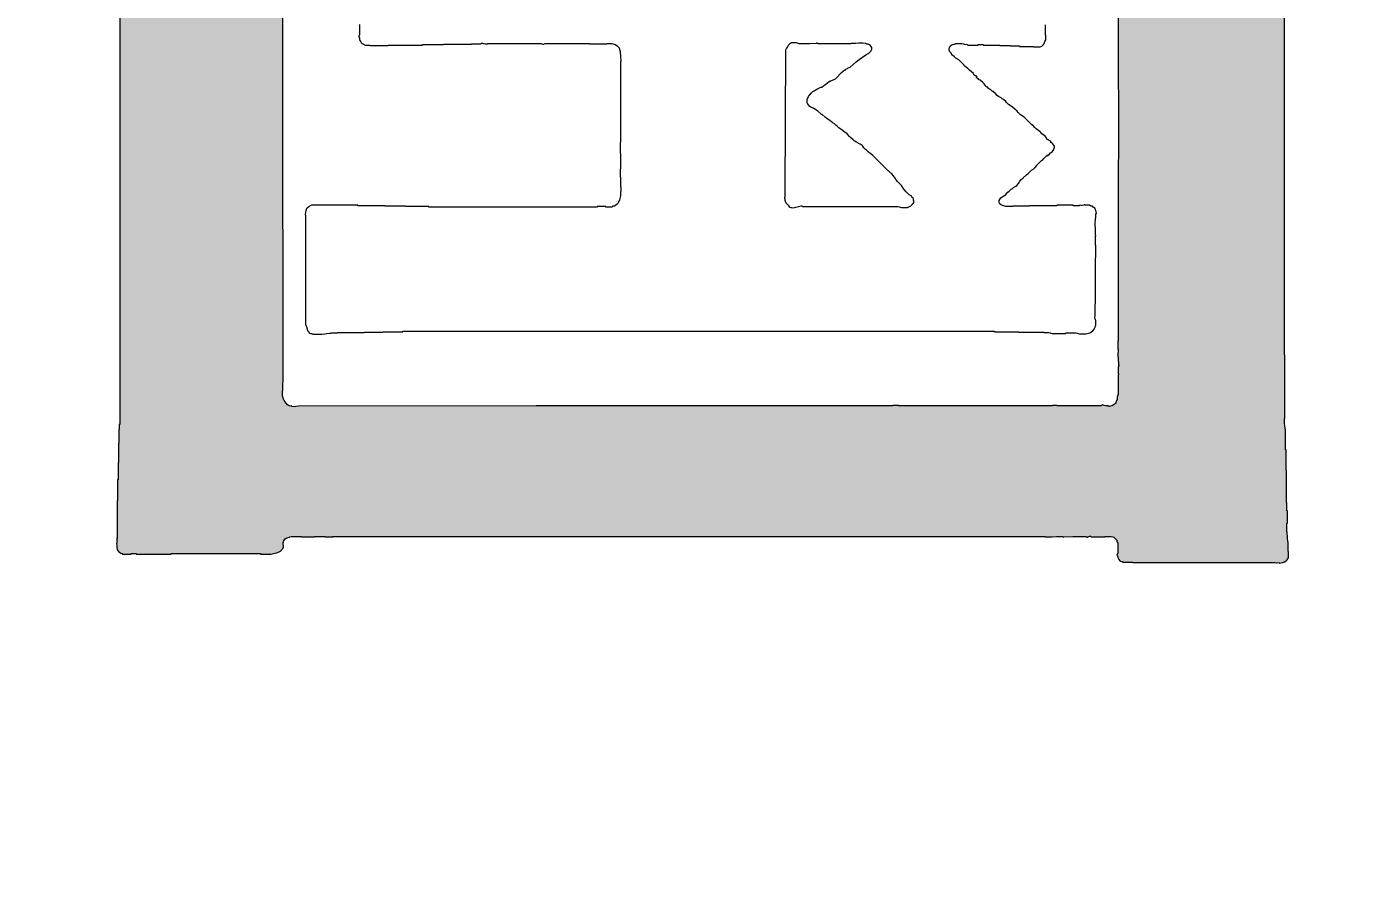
# Model space of a CAD drawing. Extents: x 0 to 128588, y -100 to 76445.
# Drawn here: x 114605.2 to 115011.2, y 3460.2 to 3720.3 of the extents above; entities that cross this region are included whole.
import ezdxf
from ezdxf.enums import TextEntityAlignment as Align

# ---------------------------------------------------------------- set-up
doc = ezdxf.new("R2010")
doc.units = 0
doc.header["$LTSCALE"] = 1000
doc.layers.get('0').update_dxf_attribs({"linetype": 'CONTINUOUS'})
doc.layers.get('Defpoints').update_dxf_attribs({"linetype": 'CONTINUOUS'})
doc.layers.add('DIM', color=3, linetype='CONTINUOUS', lineweight=0)
doc.layers.add('HFZT', color=5, linetype='CONTINUOUS', lineweight=15)
doc.styles.add('TSSD_Dimension', font='tssdeng.shx', dxfattribs={"width": 0.7, "bigfont": 'hztxt.shx'})
doc.styles.add('TSSD_NORM', font='tssdeng.shx', dxfattribs={"width": 0.7, "bigfont": 'hztxt.shx'})
doc.dimstyles.new('TSSD_100_100', dxfattribs={"dimtxt": 300, "dimasz": 100, "dimexe": 100, "dimexo": 250, "dimgap": 100, "dimtad": 1, "dimdec": 0, "dimzin": 0, "dimdsep": 46, "dimtxsty": 'TSSD_Dimension', "dimblk": 'ARCHTICK', "dimblk1": 'ARCHTICK', "dimblk2": 'ARCHTICK', "dimcen": 0, "dimdle": 100, "dimclrt": 7, "dimadec": 0, "dimazin": 0, "dimtfac": 1, "dimtdec": 0, "dimtix": 1, "dimtmove": 2, "dimatfit": 3, "dimfxl": 1, "dimtolj": 1, "dimtzin": 0, "dimarcsym": 0})

# ---------------------------------------------------------------- blocks, each defined once
blk = doc.blocks.new('z')
h = blk.add_hatch(color=256)
edge = h.paths.add_edge_path(flags=16)
edge.add_line((297796.8, 24001.48), (297796.8, 24014.74))
edge.add_line((297796.8, 24014.74), (297796.8, 24041.24))
edge.add_line((297796.8, 24041.24), (297797.12, 24105.89))
edge.add_line((297797.12, 24105.89), (297797.12, 24205.28))
edge.add_arc((297809.12, 24205.28), 12, 90, 180, ccw=False)
edge.add_line((297809.12, 24217.28), (298042.62, 24217.28))
edge.add_line((298042.62, 24217.28), (298153.36, 24217.28))
edge.add_line((298153.36, 24217.28), (298409.26, 24217.28))
edge.add_arc((298409.26, 24205.28), 12, 0, 90, ccw=False)
edge.add_line((298421.26, 24205.28), (298421.26, 23920.57))
edge.add_line((298421.26, 23920.57), (298421.26, 23885.23))
edge.add_line((298421.26, 23885.23), (298421.29, 23867.57))
edge.add_line((298421.29, 23867.57), (298421.42, 23832.23))
edge.add_line((298421.42, 23832.23), (298421.26, 23763.61))
edge.add_line((298421.26, 23763.61), (298421.26, 23729.94))
edge.add_line((298421.26, 23729.94), (298421.26, 23662.59))
edge.add_line((298421.26, 23662.59), (298421.13, 23662.59))
edge.add_line((298421.13, 23662.59), (298421.07, 23662.59))
edge.add_line((298421.07, 23662.59), (298420.94, 23662.59))
edge.add_line((298420.94, 23662.59), (298420.94, 23660.03))
edge.add_line((298420.94, 23660.03), (298420.94, 23658.75))
edge.add_line((298420.94, 23658.75), (298420.94, 23656.19))
edge.add_line((298420.94, 23656.19), (298421.07, 23656.19))
edge.add_line((298421.07, 23656.19), (298421.13, 23656.19))
edge.add_line((298421.13, 23656.19), (298421.26, 23656.19))
edge.add_line((298421.26, 23656.19), (298421.12, 23651.58))
edge.add_line((298421.12, 23651.58), (298421.16, 23649.27))
edge.add_line((298421.16, 23649.27), (298421.42, 23644.67))
edge.add_line((298421.42, 23644.67), (298421.79, 23644.31))
edge.add_line((298421.79, 23644.31), (298421.71, 23643.65))
edge.add_line((298421.71, 23643.65), (298421.26, 23643.39))
edge.add_line((298421.26, 23643.39), (298421.26, 23641.34))
edge.add_line((298421.26, 23641.34), (298421.26, 23640.32))
edge.add_line((298421.26, 23640.32), (298421.26, 23638.27))
edge.add_line((298421.26, 23638.27), (298421.37, 23637.89))
edge.add_line((298421.37, 23637.89), (298421.41, 23637.7))
edge.add_line((298421.41, 23637.7), (298421.42, 23637.31))
edge.add_line((298421.42, 23637.31), (298421.5, 23637.18))
edge.add_line((298421.5, 23637.18), (298421.4, 23637))
edge.add_line((298421.4, 23637), (298421.26, 23636.99))
edge.add_line((298421.26, 23636.99), (298421.26, 23631.23))
edge.add_line((298421.26, 23631.23), (298421.26, 23628.35))
edge.add_line((298421.26, 23628.35), (298421.26, 23622.58))
edge.add_line((298421.26, 23622.58), (298420.76, 23621.11))
edge.add_line((298420.76, 23621.11), (298420.62, 23620.3))
edge.add_line((298420.62, 23620.3), (298420.62, 23618.74))
edge.add_line((298420.62, 23618.74), (298420.07, 23617.91))
edge.add_line((298420.07, 23617.91), (298419.84, 23617.45))
edge.add_line((298419.84, 23617.45), (298419.5, 23616.5))
edge.add_line((298419.5, 23616.5), (298419.38, 23616.34))
edge.add_line((298419.38, 23616.34), (298419.47, 23616.07))
edge.add_line((298419.47, 23616.07), (298419.66, 23616.02))
edge.add_line((298419.66, 23616.02), (298419.01, 23615.69))
edge.add_line((298419.01, 23615.69), (298418.7, 23615.45))
edge.add_line((298418.7, 23615.45), (298418.22, 23614.9))
edge.add_line((298418.22, 23614.9), (298417.14, 23614.19))
edge.add_line((298417.14, 23614.19), (298416.47, 23613.94))
edge.add_line((298416.47, 23613.94), (298415.18, 23613.78))
edge.add_line((298415.18, 23613.78), (298414.82, 23613.41))
edge.add_line((298414.82, 23613.41), (298414.16, 23613.49))
edge.add_line((298414.16, 23613.49), (298413.9, 23613.94))
edge.add_line((298413.9, 23613.94), (298412.63, 23613.81))
edge.add_line((298412.63, 23613.81), (298411.96, 23613.85))
edge.add_line((298411.96, 23613.85), (298410.7, 23614.1))
edge.add_line((298410.7, 23614.1), (298409.92, 23614.55))
edge.add_line((298409.92, 23614.55), (298409.17, 23614.5))
edge.add_line((298409.17, 23614.5), (298408.46, 23613.94))
edge.add_line((298408.46, 23613.94), (298395.27, 23613.94))
edge.add_line((298395.27, 23613.94), (298388.68, 23613.94))
edge.add_line((298388.68, 23613.94), (298375.49, 23613.94))
edge.add_line((298375.49, 23613.94), (298375.49, 23614.07))
edge.add_line((298375.49, 23614.07), (298375.49, 23614.13))
edge.add_line((298375.49, 23614.13), (298375.49, 23614.26))
edge.add_line((298375.49, 23614.26), (298374.21, 23614.26))
edge.add_line((298374.21, 23614.26), (298373.57, 23614.26))
edge.add_line((298373.57, 23614.26), (298372.29, 23614.26))
edge.add_line((298372.29, 23614.26), (298372.29, 23614.13))
edge.add_line((298372.29, 23614.13), (298372.29, 23614.07))
edge.add_line((298372.29, 23614.07), (298372.29, 23613.94))
edge.add_line((298372.29, 23613.94), (298326.2, 23613.94))
edge.add_line((298326.2, 23613.94), (298303.16, 23613.94))
edge.add_line((298303.16, 23613.94), (298257.07, 23613.94))
edge.add_line((298257.07, 23613.94), (298257.07, 23614.07))
edge.add_line((298257.07, 23614.07), (298257.07, 23614.13))
edge.add_line((298257.07, 23614.13), (298257.07, 23614.26))
edge.add_line((298257.07, 23614.26), (298255.4, 23614.26))
edge.add_line((298255.4, 23614.26), (298254.57, 23614.26))
edge.add_line((298254.57, 23614.26), (298252.91, 23614.26))
edge.add_line((298252.91, 23614.26), (298252.91, 23614.13))
edge.add_line((298252.91, 23614.13), (298252.91, 23614.07))
edge.add_line((298252.91, 23614.07), (298252.91, 23613.94))
edge.add_line((298252.91, 23613.94), (298075.2, 23613.94))
edge.add_line((298075.2, 23613.94), (297986.35, 23613.91))
edge.add_line((297986.35, 23613.91), (297808.65, 23613.78))
edge.add_line((297808.65, 23613.78), (297806.76, 23613.38))
edge.add_line((297806.76, 23613.38), (297805.78, 23613.29))
edge.add_line((297805.78, 23613.29), (297803.85, 23613.3))
edge.add_line((297803.85, 23613.3), (297803.71, 23613.68))
edge.add_line((297803.71, 23613.68), (297803.22, 23613.84))
edge.add_line((297803.22, 23613.84), (297802.89, 23613.62))
edge.add_line((297802.89, 23613.62), (297801.37, 23614.19))
edge.add_line((297801.37, 23614.19), (297800.63, 23614.69))
edge.add_line((297800.63, 23614.69), (297799.52, 23615.86))
edge.add_line((297799.52, 23615.86), (297798.09, 23617.83))
edge.add_line((297798.09, 23617.83), (297797.52, 23618.98))
edge.add_line((297797.52, 23618.98), (297796.8, 23621.3))
edge.add_line((297796.8, 23621.3), (297796.8, 23622.84))
edge.add_line((297796.8, 23622.84), (297796.8, 23623.61))
edge.add_line((297796.8, 23623.61), (297796.8, 23625.14))
edge.add_line((297796.8, 23625.14), (297796.93, 23625.14))
edge.add_line((297796.93, 23625.14), (297797, 23625.14))
edge.add_line((297797, 23625.14), (297797.12, 23625.14))
edge.add_line((297797.12, 23625.14), (297797, 23628.22))
edge.add_line((297797, 23628.22), (297797.03, 23629.76))
edge.add_line((297797.03, 23629.76), (297797.28, 23632.83))
edge.add_line((297797.28, 23632.83), (297797.12, 23859.12))
edge.add_line((297797.12, 23859.12), (297797.12, 23905.46))
edge.add_line((297797.12, 23905.46), (297797.12, 23928.64))
edge.add_line((297797.12, 23928.64), (297797.12, 23974.98))
edge.add_line((297797.12, 23974.98), (297797, 23974.98))
edge.add_line((297797, 23974.98), (297796.93, 23974.98))
edge.add_line((297796.93, 23974.98), (297796.8, 23974.98))
edge.add_line((297796.8, 23974.98), (297796.8, 24001.48))
h.paths.add_polyline_path([(298543.19, 23496.61), (298544, 23496.81), (298545.45, 23497.44), (298546.77, 23498.15), (298547.39, 23498.67), (298548.33, 23499.84), (298548.25, 23500.05), (298548.42, 23500.31), (298548.65, 23500.32), (298548.65, 23502.24), (298548.65, 23503.2), (298548.65, 23505.12), (298548.52, 23505.12), (298548.46, 23505.12), (298548.33, 23505.12), (298548.33, 23507.42), (298548.33, 23508.57), (298548.33, 23510.88), (298548.27, 23511.52), (298548.23, 23511.84), (298548.17, 23512.48), (298547.91, 23515.04), (298547.79, 23516.32), (298547.53, 23518.88), (298547.47, 23519.52), (298547.43, 23519.84), (298547.37, 23520.48), (298547.37, 23522.79), (298547.37, 23523.94), (298547.37, 23526.24), (298547.5, 23526.24), (298547.56, 23526.24), (298547.69, 23526.24), (298547.69, 23529.96), (298547.69, 23531.81), (298547.69, 23535.52), (298547.56, 23535.52), (298547.5, 23535.52), (298547.37, 23535.52), (298547.37, 23537.96), (298547.37, 23539.17), (298547.37, 23541.61), (298547.24, 23541.61), (298547.18, 23541.61), (298547.05, 23541.61), (298547.05, 23551.34), (298547.05, 23556.2), (298547.05, 23565.93), (298546.92, 23565.93), (298546.86, 23565.93), (298546.73, 23565.93), (298546.73, 23571.95), (298546.73, 23574.96), (298546.73, 23580.97), (298546.6, 23580.97), (298546.54, 23580.97), (298546.41, 23580.97), (298546.41, 23586.16), (298546.41, 23588.75), (298546.41, 23593.94), (298546.35, 23594.51), (298546.31, 23594.8), (298546.25, 23595.38), (298545.99, 23597.68), (298545.87, 23598.83), (298545.61, 23601.14), (298545.55, 23601.72), (298545.51, 23602), (298545.45, 23602.58), (298545.45, 23603.28), (298545.45, 23603.64), (298545.45, 23604.34), (298545.58, 23604.34), (298545.64, 23604.34), (298545.77, 23604.34), (298545.77, 23623.42), (298545.77, 23632.95), (298545.77, 23652.03), (298545.64, 23652.03), (298545.58, 23652.03), (298545.45, 23652.03), (298545.45, 23863.41), (298545.45, 23969.09), (298545.45, 24180.47), (298545.58, 24180.47), (298545.64, 24180.47), (298545.77, 24180.47), (298545.77, 24191.73), (298545.77, 24197.37), (298545.77, 24208.63), (298545.9, 24208.63), (298545.96, 24208.63), (298546.09, 24208.63), (298546.09, 24219.39), (298546.09, 24224.77), (298546.09, 24235.52), (298546.22, 24235.52), (298546.28, 24235.52), (298546.41, 24235.52), (298546.41, 24236.93), (298546.41, 24237.63), (298546.41, 24239.04), (298546.54, 24239.04), (298546.6, 24239.04), (298546.73, 24239.04), (298546.73, 24247.11), (298546.73, 24251.14), (298546.73, 24259.21), (298546.86, 24259.21), (298546.92, 24259.21), (298547.05, 24259.21), (298547.05, 24265.09), (298547.05, 24268.04), (298547.05, 24273.93), (298547.18, 24273.93), (298547.24, 24273.93), (298547.37, 24273.93), (298547.37, 24281.35), (298547.37, 24285.07), (298547.37, 24292.49), (298547.5, 24292.49), (298547.56, 24292.49), (298547.69, 24292.49), (298547.69, 24294.8), (298547.69, 24295.95), (298547.69, 24298.25), (298547.82, 24298.25), (298547.88, 24298.25), (298548.01, 24298.25), (298548.01, 24300.17), (298548.01, 24301.13), (298548.01, 24303.05), (298547.88, 24303.05), (298547.82, 24303.05), (298547.69, 24303.05), (298547.69, 24304.78), (298547.69, 24305.65), (298547.69, 24307.38), (298547.75, 24307.7), (298547.79, 24307.86), (298547.85, 24308.18), (298548.11, 24309.46), (298548.23, 24310.1), (298548.49, 24311.38), (298548.64, 24312.65), (298548.61, 24313.33), (298548.33, 24314.58), (298547.34, 24315.93), (298546.79, 24316.58), (298545.61, 24317.78), (298544.94, 24317.96), (298544.6, 24318.19), (298544.17, 24318.74), (298543.83, 24318.52), (298543.35, 24318.68), (298543.21, 24319.06), (298541.03, 24319.06), (298539.95, 24319.06), (298537.77, 24319.06), (298537.77, 24318.93), (298537.77, 24318.87), (298537.77, 24318.74), (298534.7, 24318.74), (298533.16, 24318.74), (298530.09, 24318.74), (298530.09, 24318.61), (298530.09, 24318.55), (298530.09, 24318.42), (298528.17, 24318.42), (298527.21, 24318.42), (298525.29, 24318.42), (298525.29, 24318.29), (298525.29, 24318.23), (298525.29, 24318.1), (298519.14, 24318.1), (298516.07, 24318.1), (298509.92, 24318.1), (298509.92, 24317.97), (298509.92, 24317.91), (298509.92, 24317.78), (298504.67, 24317.78), (298502.05, 24317.78), (298496.8, 24317.78), (298496.8, 24317.65), (298496.8, 24317.59), (298496.8, 24317.46), (298491.04, 24317.46), (298488.16, 24317.46), (298482.4, 24317.46), (298482.4, 24317.33), (298482.4, 24317.27), (298482.4, 24317.14), (298475.23, 24317.14), (298471.64, 24317.14), (298464.47, 24317.14), (298464.47, 24317.01), (298464.47, 24316.95), (298464.47, 24316.82), (298457.81, 24316.82), (298454.49, 24316.82), (298447.83, 24316.82), (298447.83, 24316.69), (298447.83, 24316.63), (298447.83, 24316.5), (298181.15, 24316.5), (298047.8, 24316.5), (297781.12, 24316.5), (297781.12, 24316.63), (297781.12, 24316.69), (297781.12, 24316.82), (297773.31, 24316.82), (297769.41, 24316.82), (297761.6, 24316.82), (297761.6, 24316.95), (297761.6, 24317.01), (297761.6, 24317.14), (297753.15, 24317.14), (297748.92, 24317.14), (297740.47, 24317.14), (297740.47, 24317.27), (297740.47, 24317.33), (297740.47, 24317.46), (297734.84, 24317.46), (297732.02, 24317.46), (297726.39, 24317.46), (297726.39, 24317.59), (297726.39, 24317.65), (297726.39, 24317.78), (297721.14, 24317.78), (297718.51, 24317.78), (297713.27, 24317.78), (297713.27, 24317.91), (297713.27, 24317.97), (297713.27, 24318.1), (297709.68, 24318.1), (297707.89, 24318.1), (297704.3, 24318.1), (297704.3, 24318.23), (297704.3, 24318.29), (297704.3, 24318.42), (297700.46, 24318.42), (297698.54, 24318.42), (297694.7, 24318.42), (297694.7, 24318.55), (297694.7, 24318.61), (297694.7, 24318.74), (297689.96, 24318.74), (297687.6, 24318.74), (297682.86, 24318.74), (297681.02, 24319.34), (297679.99, 24319.47), (297678.06, 24319.38), (297677.11, 24319.04), (297676.65, 24318.81), (297675.82, 24318.26), (297674.9, 24317.67), (297674.49, 24317.25), (297673.9, 24316.34), (297673.51, 24315.19), (297673.32, 24314.61), (297672.94, 24313.46), (297672.94, 24308.66), (297672.94, 24306.26), (297672.94, 24301.45), (297673.08, 24301.44), (297673.17, 24301.26), (297673.1, 24301.13), (297672.92, 24300.38), (297672.96, 24299.93), (297673.26, 24299.21), (297673.26, 24295.5), (297673.26, 24293.64), (297673.26, 24289.93), (297673.38, 24289.93), (297673.45, 24289.93), (297673.58, 24289.93), (297673.58, 24282.25), (297673.58, 24278.41), (297673.58, 24270.73), (297673.7, 24270.73), (297673.77, 24270.73), (297673.9, 24270.73), (297673.9, 24265.48), (297673.9, 24262.85), (297673.9, 24257.6), (297674.02, 24257.6), (297674.09, 24257.6), (297674.22, 24257.6), (297674.22, 24251.08), (297674.22, 24247.81), (297674.22, 24241.28), (297674.34, 24241.28), (297674.41, 24241.28), (297674.54, 24241.28), (297674.54, 24239.49), (297674.54, 24238.59), (297674.54, 24236.8), (297674.67, 24236.8), (297674.73, 24236.8), (297674.86, 24236.8), (297674.86, 24234.88), (297674.86, 24233.92), (297674.86, 24232), (297674.98, 24232), (297675.05, 24232), (297675.18, 24232), (297675.18, 24220.22), (297675.18, 24214.33), (297675.18, 24202.55), (297675.3, 24202.55), (297675.37, 24202.55), (297675.5, 24202.55), (297675.5, 24195.77), (297675.5, 24192.37), (297675.5, 24185.59), (297675.37, 24185.59), (297675.3, 24185.59), (297675.18, 24185.59), (297675.18, 23951.3), (297675.18, 23834.15), (297675.18, 23599.86), (297675.05, 23599.86), (297674.98, 23599.86), (297674.86, 23599.86), (297674.86, 23598.45), (297674.86, 23597.75), (297674.86, 23596.34), (297674.73, 23596.34), (297674.67, 23596.34), (297674.54, 23596.34), (297674.54, 23592.24), (297674.54, 23590.19), (297674.54, 23586.1), (297674.41, 23586.1), (297674.34, 23586.1), (297674.22, 23586.1), (297674.22, 23580.33), (297674.22, 23577.45), (297674.22, 23571.69), (297674.09, 23571.69), (297674.02, 23571.69), (297673.9, 23571.69), (297673.9, 23566.44), (297673.9, 23563.82), (297673.9, 23558.57), (297673.77, 23558.57), (297673.7, 23558.57), (297673.58, 23558.57), (297673.58, 23552.42), (297673.58, 23549.35), (297673.58, 23543.21), (297673.45, 23543.21), (297673.38, 23543.21), (297673.26, 23543.21), (297673.26, 23532.07), (297673.26, 23526.5), (297673.26, 23515.36), (297673.11, 23515.34), (297673.02, 23515.16), (297673.1, 23515.04), (297673.27, 23514.84), (297673.18, 23514.49), (297672.94, 23514.4), (297672.94, 23513.12), (297672.94, 23512.48), (297672.94, 23511.2), (297672.79, 23511.18), (297672.7, 23511), (297672.78, 23510.88), (297673.03, 23509.82), (297673.07, 23509.24), (297672.94, 23508.16), (297673.17, 23506.83), (297673.5, 23506.14), (297674.38, 23505.12), (297675.08, 23504.48), (297675.43, 23504.16), (297676.14, 23503.52), (297676.48, 23503.74), (297676.96, 23503.58), (297677.1, 23503.2), (297679.79, 23503.2), (297681.13, 23503.2), (297683.82, 23503.2), (297683.82, 23503.33), (297683.82, 23503.39), (297683.82, 23503.52), (297685.23, 23503.52), (297685.93, 23503.52), (297687.34, 23503.52), (297687.34, 23503.39), (297687.34, 23503.33), (297687.34, 23503.2), (297697.84, 23503.2), (297703.09, 23503.2), (297713.59, 23503.2), (297713.59, 23503.33), (297713.59, 23503.39), (297713.59, 23503.52), (297740.34, 23503.52), (297753.72, 23503.52), (297780.48, 23503.52), (297780.48, 23503.39), (297780.48, 23503.33), (297780.48, 23503.2), (297783.55, 23503.2), (297785.09, 23503.2), (297788.16, 23503.2), (297791.05, 23503.73), (297792.49, 23504.15), (297795.2, 23505.28), (297795.98, 23506.1), (297796.36, 23506.52), (297797.12, 23507.36), (297797.51, 23508.58), (297797.55, 23509.3), (297797.28, 23510.56), (297797.36, 23511.66), (297797.46, 23512.22), (297797.76, 23513.28), (297798.79, 23514.46), (297799.51, 23514.95), (297800.97, 23515.52), (297801.93, 23515.84), (297802.41, 23516), (297803.37, 23516.32), (297806.5, 23516.32), (297808.07, 23516.32), (297811.21, 23516.32), (297811.21, 23516.19), (297811.21, 23516.13), (297811.21, 23516), (297814.92, 23516), (297816.78, 23516), (297820.49, 23516), (297820.49, 23516.13), (297820.49, 23516.19), (297820.49, 23516.32), (297823.82, 23516.32), (297825.48, 23516.32), (297828.81, 23516.32), (297828.81, 23516.19), (297828.81, 23516.13), (297828.81, 23516), (297830.86, 23516), (297831.88, 23516), (297833.93, 23516), (297833.95, 23516.14), (297834.13, 23516.23), (297834.25, 23516.16), (297834.38, 23516.09), (297834.56, 23516.18), (297834.57, 23516.32), (298047.36, 23516.32), (298153.75, 23516.32), (298366.53, 23516.32), (298366.55, 23516.18), (298366.73, 23516.09), (298366.85, 23516.16), (298370.18, 23516.02), (298371.85, 23516.05), (298375.17, 23516.32), (298376.97, 23516.32), (298377.86, 23516.32), (298379.65, 23516.32), (298379.84, 23515.98), (298380.33, 23515.9), (298380.61, 23516.16), (298387.4, 23516.29), (298390.79, 23516.32), (298397.58, 23516.32), (298397.83, 23515.87), (298398.5, 23515.79), (298398.86, 23516.16), (298399.81, 23516.54), (298400.52, 23516.5), (298401.42, 23516), (298405.39, 23516), (298407.37, 23516), (298411.34, 23516), (298411.34, 23516.13), (298411.34, 23516.19), (298411.34, 23516.32), (298413.2, 23516.32), (298414.13, 23516.32), (298415.98, 23516.32), (298417.31, 23516.09), (298418, 23515.76), (298419.02, 23514.88), (298419.53, 23514.37), (298419.79, 23514.11), (298420.3, 23513.6), (298420.32, 23512.61), (298420.46, 23512.07), (298420.94, 23511.2), (298420.94, 23508.13), (298420.94, 23506.59), (298420.94, 23503.52), (298420.45, 23503.1), (298420.38, 23502.42), (298420.78, 23501.92), (298421.02, 23500.73), (298421.22, 23500.13), (298421.74, 23499.04), (298422.53, 23498.2), (298423.06, 23497.84), (298424.14, 23497.44), (298424.39, 23497.58), (298424.75, 23497.4), (298424.78, 23497.12), (298427.73, 23497.12), (298429.2, 23497.12), (298432.14, 23497.12), (298432.14, 23496.99), (298432.14, 23496.92), (298432.14, 23496.8), (298474.39, 23496.8), (298495.52, 23496.8), (298537.77, 23496.8), (298537.78, 23496.94), (298537.97, 23497.03), (298538.09, 23496.96), (298539.48, 23496.7), (298540.21, 23496.67), (298541.61, 23496.8), (298541.61, 23496.67), (298541.61, 23496.6), (298541.61, 23496.48)])
for points in [[(297675.18, 23951.3), (297675.18, 23834.15), (297675.18, 23599.86), (297675.05, 23599.86), (297674.98, 23599.86), (297674.86, 23599.86), (297674.86, 23598.45), (297674.86, 23597.75), (297674.86, 23596.34), (297674.73, 23596.34), (297674.67, 23596.34), (297674.54, 23596.34), (297674.54, 23592.24), (297674.54, 23590.19), (297674.54, 23586.1), (297674.41, 23586.1), (297674.34, 23586.1), (297674.22, 23586.1), (297674.22, 23580.33), (297674.22, 23577.45), (297674.22, 23571.69), (297674.09, 23571.69), (297674.02, 23571.69), (297673.9, 23571.69), (297673.9, 23566.44), (297673.9, 23563.82), (297673.9, 23558.57), (297673.77, 23558.57), (297673.7, 23558.57), (297673.58, 23558.57), (297673.58, 23552.42), (297673.58, 23549.35), (297673.58, 23543.21), (297673.45, 23543.21), (297673.38, 23543.21), (297673.26, 23543.21), (297673.26, 23532.07), (297673.26, 23526.5), (297673.26, 23515.36), (297673.11, 23515.34), (297673.02, 23515.16), (297673.1, 23515.04), (297673.27, 23514.84), (297673.18, 23514.49), (297672.94, 23514.4), (297672.94, 23513.12), (297672.94, 23512.48), (297672.94, 23511.2), (297672.79, 23511.18), (297672.7, 23511), (297672.78, 23510.88), (297673.03, 23509.82), (297673.07, 23509.24), (297672.94, 23508.16), (297673.17, 23506.83), (297673.5, 23506.14), (297674.38, 23505.12), (297675.08, 23504.48), (297675.43, 23504.16), (297676.14, 23503.52), (297676.48, 23503.74), (297676.96, 23503.58), (297677.1, 23503.2), (297679.79, 23503.2), (297681.13, 23503.2), (297683.82, 23503.2), (297683.82, 23503.33), (297683.82, 23503.39), (297683.82, 23503.52), (297685.23, 23503.52), (297685.93, 23503.52), (297687.34, 23503.52), (297687.34, 23503.39), (297687.34, 23503.33), (297687.34, 23503.2), (297697.84, 23503.2), (297703.09, 23503.2), (297713.59, 23503.2), (297713.59, 23503.33), (297713.59, 23503.39), (297713.59, 23503.52), (297740.34, 23503.52), (297753.72, 23503.52), (297780.48, 23503.52), (297780.48, 23503.39), (297780.48, 23503.33), (297780.48, 23503.2), (297783.55, 23503.2), (297785.09, 23503.2), (297788.16, 23503.2), (297791.05, 23503.73), (297792.49, 23504.15), (297795.2, 23505.28), (297795.98, 23506.1), (297796.36, 23506.52), (297797.12, 23507.36), (297797.51, 23508.58), (297797.55, 23509.3), (297797.28, 23510.56), (297797.36, 23511.66), (297797.46, 23512.22), (297797.76, 23513.28), (297798.79, 23514.46), (297799.51, 23514.95), (297800.97, 23515.52), (297801.93, 23515.84), (297802.41, 23516), (297803.37, 23516.32), (297806.5, 23516.32), (297808.07, 23516.32), (297811.21, 23516.32), (297811.21, 23516.19), (297811.21, 23516.13), (297811.21, 23516), (297814.92, 23516), (297816.78, 23516), (297820.49, 23516), (297820.49, 23516.13), (297820.49, 23516.19), (297820.49, 23516.32), (297823.82, 23516.32), (297825.48, 23516.32), (297828.81, 23516.32), (297828.81, 23516.19), (297828.81, 23516.13), (297828.81, 23516), (297830.86, 23516), (297831.88, 23516), (297833.93, 23516), (297833.95, 23516.14), (297834.13, 23516.23), (297834.25, 23516.16), (297834.38, 23516.09), (297834.56, 23516.18), (297834.57, 23516.32), (298047.36, 23516.32), (298153.75, 23516.32), (298366.53, 23516.32), (298366.55, 23516.18), (298366.73, 23516.09), (298366.85, 23516.16), (298370.18, 23516.02), (298371.85, 23516.05), (298375.17, 23516.32), (298376.97, 23516.32), (298377.86, 23516.32), (298379.65, 23516.32), (298379.84, 23515.98), (298380.33, 23515.9), (298380.61, 23516.16), (298387.4, 23516.29), (298390.79, 23516.32), (298397.58, 23516.32), (298397.83, 23515.87), (298398.5, 23515.79), (298398.86, 23516.16), (298399.81, 23516.54), (298400.52, 23516.5), (298401.42, 23516), (298405.39, 23516), (298407.37, 23516), (298411.34, 23516), (298411.34, 23516.13), (298411.34, 23516.19), (298411.34, 23516.32), (298413.2, 23516.32), (298414.13, 23516.32), (298415.98, 23516.32), (298417.31, 23516.09), (298418, 23515.76), (298419.02, 23514.88), (298419.53, 23514.37), (298419.79, 23514.11), (298420.3, 23513.6), (298420.32, 23512.61), (298420.46, 23512.07), (298420.94, 23511.2), (298420.94, 23508.13), (298420.94, 23506.59), (298420.94, 23503.52), (298420.45, 23503.1), (298420.38, 23502.42), (298420.78, 23501.92), (298421.02, 23500.73), (298421.22, 23500.13), (298421.74, 23499.04), (298422.53, 23498.2), (298423.06, 23497.84), (298424.14, 23497.44), (298424.39, 23497.58), (298424.75, 23497.4), (298424.78, 23497.12), (298427.73, 23497.12), (298429.2, 23497.12), (298432.14, 23497.12), (298432.14, 23496.99), (298432.14, 23496.92), (298432.14, 23496.8), (298474.39, 23496.8), (298495.52, 23496.8), (298537.77, 23496.8), (298537.78, 23496.94), (298537.97, 23497.03), (298538.09, 23496.96), (298539.48, 23496.7), (298540.21, 23496.67), (298541.61, 23496.8), (298541.61, 23496.67), (298541.61, 23496.6), (298541.61, 23496.48), (298543.19, 23496.61), (298544, 23496.81), (298545.45, 23497.44), (298546.77, 23498.15), (298547.39, 23498.67), (298548.33, 23499.84), (298548.25, 23500.05), (298548.42, 23500.31), (298548.65, 23500.32), (298548.65, 23502.24), (298548.65, 23503.2), (298548.65, 23505.12), (298548.52, 23505.12), (298548.46, 23505.12), (298548.33, 23505.12), (298548.33, 23507.42), (298548.33, 23508.57), (298548.33, 23510.88), (298548.27, 23511.52), (298548.23, 23511.84), (298548.17, 23512.48), (298547.91, 23515.04), (298547.79, 23516.32), (298547.53, 23518.88), (298547.47, 23519.52), (298547.43, 23519.84), (298547.37, 23520.48), (298547.37, 23522.79), (298547.37, 23523.94), (298547.37, 23526.24), (298547.5, 23526.24), (298547.56, 23526.24), (298547.69, 23526.24), (298547.69, 23529.96), (298547.69, 23531.81), (298547.69, 23535.52), (298547.56, 23535.52), (298547.5, 23535.52), (298547.37, 23535.52), (298547.37, 23537.96), (298547.37, 23539.17), (298547.37, 23541.61), (298547.24, 23541.61), (298547.18, 23541.61), (298547.05, 23541.61), (298547.05, 23551.34), (298547.05, 23556.2), (298547.05, 23565.93), (298546.92, 23565.93), (298546.86, 23565.93), (298546.73, 23565.93), (298546.73, 23571.95), (298546.73, 23574.96), (298546.73, 23580.97), (298546.6, 23580.97), (298546.54, 23580.97), (298546.41, 23580.97), (298546.41, 23586.16), (298546.41, 23588.75), (298546.41, 23593.94), (298546.35, 23594.51), (298546.31, 23594.8), (298546.25, 23595.38), (298545.99, 23597.68), (298545.87, 23598.83), (298545.61, 23601.14), (298545.55, 23601.72), (298545.51, 23602), (298545.45, 23602.58), (298545.45, 23603.28), (298545.45, 23603.64), (298545.45, 23604.34), (298545.58, 23604.34), (298545.64, 23604.34), (298545.77, 23604.34), (298545.77, 23623.42), (298545.77, 23632.95), (298545.77, 23652.03), (298545.64, 23652.03), (298545.58, 23652.03), (298545.45, 23652.03), (298545.45, 23863.41), (298545.45, 23969.09)], [(298421.26, 23920.57), (298421.26, 23885.23), (298421.29, 23867.57), (298421.42, 23832.23), (298421.26, 23763.61), (298421.26, 23729.94), (298421.26, 23662.59), (298421.13, 23662.59), (298421.07, 23662.59), (298420.94, 23662.59), (298420.94, 23660.03), (298420.94, 23658.75), (298420.94, 23656.19), (298421.07, 23656.19), (298421.13, 23656.19), (298421.26, 23656.19), (298421.12, 23651.58), (298421.16, 23649.27), (298421.42, 23644.67), (298421.79, 23644.31), (298421.71, 23643.65), (298421.26, 23643.39), (298421.26, 23641.34), (298421.26, 23640.32), (298421.26, 23638.27), (298421.37, 23637.89), (298421.41, 23637.7), (298421.42, 23637.31), (298421.5, 23637.18), (298421.4, 23637), (298421.26, 23636.99), (298421.26, 23631.23), (298421.26, 23628.35), (298421.26, 23622.58), (298420.76, 23621.11), (298420.62, 23620.3), (298420.62, 23618.74), (298420.07, 23617.91), (298419.84, 23617.45), (298419.5, 23616.5), (298419.38, 23616.34), (298419.47, 23616.07), (298419.66, 23616.02), (298419.01, 23615.69), (298418.7, 23615.45), (298418.22, 23614.9), (298417.14, 23614.19), (298416.47, 23613.94), (298415.18, 23613.78), (298414.82, 23613.41), (298414.16, 23613.49), (298413.9, 23613.94), (298412.63, 23613.81), (298411.96, 23613.85), (298410.7, 23614.1), (298409.92, 23614.55), (298409.17, 23614.5), (298408.46, 23613.94), (298395.27, 23613.94), (298388.68, 23613.94), (298375.49, 23613.94), (298375.49, 23614.07), (298375.49, 23614.13), (298375.49, 23614.26), (298374.21, 23614.26), (298373.57, 23614.26), (298372.29, 23614.26), (298372.29, 23614.13), (298372.29, 23614.07), (298372.29, 23613.94), (298326.2, 23613.94), (298303.16, 23613.94), (298257.07, 23613.94), (298257.07, 23614.07), (298257.07, 23614.13), (298257.07, 23614.26), (298255.4, 23614.26), (298254.57, 23614.26), (298252.91, 23614.26), (298252.91, 23614.13), (298252.91, 23614.07), (298252.91, 23613.94), (298075.2, 23613.94), (297986.35, 23613.91), (297808.65, 23613.78), (297806.76, 23613.38), (297805.78, 23613.29), (297803.85, 23613.3), (297803.71, 23613.68), (297803.22, 23613.84), (297802.89, 23613.62), (297801.37, 23614.19), (297800.63, 23614.69), (297799.52, 23615.86), (297798.09, 23617.83), (297797.52, 23618.98), (297796.8, 23621.3), (297796.8, 23622.84), (297796.8, 23623.61), (297796.8, 23625.14), (297796.93, 23625.14), (297797, 23625.14), (297797.12, 23625.14), (297797, 23628.22), (297797.03, 23629.76), (297797.28, 23632.83), (297797.12, 23859.12), (297797.12, 23905.46)], [(297854.42, 23898.8), (297854.42, 23895.6), (297854.42, 23894), (297854.42, 23890.8), (297853.91, 23890.22), (297853.86, 23889.54), (297854.26, 23888.88), (297854.42, 23887.6), (297854.67, 23886.93), (297855.38, 23885.84), (297855.89, 23884.93), (297856.35, 23884.51), (297857.3, 23884.08), (297857.81, 23883.83), (297858.07, 23883.7), (297858.58, 23883.44), (297860.11, 23883.44), (297860.88, 23883.44), (297862.42, 23883.44), (297862.42, 23883.31), (297862.42, 23883.25), (297862.42, 23883.12), (297867.8, 23883.12), (297870.48, 23883.12), (297875.86, 23883.12), (297875.86, 23883.25), (297875.86, 23883.31), (297875.86, 23883.44), (297886.1, 23883.44), (297891.22, 23883.44), (297901.47, 23883.44), (297901.47, 23883.57), (297901.47, 23883.63), (297901.47, 23883.76), (297907.74, 23883.76), (297910.88, 23883.76), (297917.15, 23883.76), (297917.15, 23883.89), (297917.15, 23883.95), (297917.15, 23884.08), (297925.47, 23884.08), (297929.63, 23884.08), (297937.96, 23884.08), (297937.96, 23884.21), (297937.96, 23884.27), (297937.96, 23884.4), (297940.77, 23884.4), (297942.18, 23884.4), (297945, 23884.4), (297945.58, 23884.9), (297946.26, 23884.96), (297946.92, 23884.56), (297948.17, 23884.31), (297948.84, 23884.27), (297950.12, 23884.4), (297950.12, 23884.53), (297950.12, 23884.59), (297950.12, 23884.72), (297966.12, 23884.72), (297974.12, 23884.72), (297990.13, 23884.72), (297991.13, 23884.16), (297991.94, 23884.11), (297993.01, 23884.56), (298006.32, 23884.69), (298012.98, 23884.72), (298026.29, 23884.72), (298026.29, 23884.59), (298026.29, 23884.53), (298026.29, 23884.4), (298031.42, 23884.4), (298033.98, 23884.4), (298039.1, 23884.4), (298039.1, 23884.53), (298039.1, 23884.59), (298039.1, 23884.72), (298040.63, 23884.72), (298041.4, 23884.72), (298042.94, 23884.72), (298044.72, 23884.2), (298045.61, 23883.76), (298047.1, 23882.64), (298047.94, 23881.85), (298048.29, 23881.32), (298048.7, 23880.24), (298049.01, 23879.25), (298049.11, 23878.72), (298049.18, 23877.68), (298049.37, 23875.57), (298049.47, 23874.51), (298049.66, 23872.4), (298049.72, 23871.69), (298049.64, 23871.29), (298049.34, 23870.64), (298049.34, 23846.7), (298049.34, 23834.73), (298049.34, 23810.79), (298049.21, 23810.79), (298049.15, 23810.79), (298049.02, 23810.79), (298049.02, 23807.46), (298049.02, 23805.79), (298049.02, 23802.46), (298049.15, 23802.46), (298049.21, 23802.46), (298049.34, 23802.46), (298049.34, 23797.85), (298049.34, 23795.55), (298049.34, 23790.94), (298049.21, 23790.94), (298049.15, 23790.94), (298049.02, 23790.94), (298049.02, 23788.51), (298049.02, 23787.29), (298049.02, 23784.86), (298049.15, 23784.86), (298049.21, 23784.86), (298049.34, 23784.86), (298049.34, 23781.91), (298049.34, 23780.44), (298049.34, 23777.5), (298049.47, 23777.5), (298049.53, 23777.5), (298049.66, 23777.5), (298049.66, 23776.09), (298049.66, 23775.39), (298049.66, 23773.98), (298049.53, 23773.98), (298049.47, 23773.98), (298049.34, 23773.98), (298049.34, 23772.7), (298049.34, 23772.06), (298049.34, 23770.78), (298048.88, 23768.83), (298048.59, 23767.86), (298047.9, 23765.98), (298047.3, 23764.96), (298046.89, 23764.48), (298045.98, 23763.73), (298045.57, 23763.78), (298045.22, 23763.5), (298045.18, 23763.1), (298044.25, 23763.13), (298043.71, 23762.97), (298042.94, 23762.45), (298041.15, 23762.45), (298040.25, 23762.45), (298038.46, 23762.45), (298038.46, 23762.58), (298038.46, 23762.65), (298038.46, 23762.77), (298035.9, 23762.77), (298034.62, 23762.77), (298032.06, 23762.77), (298032.06, 23762.65), (298032.06, 23762.58), (298032.06, 23762.45), (297981.74, 23762.45), (297956.58, 23762.45), (297906.27, 23762.45), (297906.27, 23762.58), (297906.27, 23762.65), (297906.27, 23762.77), (297899.23, 23762.77), (297895.71, 23762.77), (297888.66, 23762.77), (297888.66, 23762.9), (297888.66, 23762.97), (297888.66, 23763.1), (297882.52, 23763.1), (297879.45, 23763.1), (297873.3, 23763.1), (297873.3, 23763.22), (297873.3, 23763.29), (297873.3, 23763.42), (297865.24, 23763.42), (297861.2, 23763.42), (297853.14, 23763.42), (297853.14, 23763.54), (297853.14, 23763.61), (297853.14, 23763.73), (297839.31, 23763.73), (297832.4, 23763.73), (297818.57, 23763.73), (297817.09, 23763.08), (297816.38, 23762.6), (297815.21, 23761.49), (297814.61, 23760.88), (297814.38, 23760.42), (297814.25, 23759.57), (297814.06, 23758.61), (297813.96, 23758.13), (297813.77, 23757.17), (297813.74, 23756.83), (297813.83, 23756.6), (297814.09, 23756.37), (297814.09, 23723.73), (297814.09, 23707.4), (297814.09, 23674.76), (297814.52, 23673.47), (297814.75, 23672.83), (297815.21, 23671.55), (297815.37, 23670.71), (297815.59, 23670.27), (297816.17, 23669.63), (297816.54, 23668.76), (297817.02, 23668.32), (297817.93, 23668.03), (297818.61, 23667.94), (297818.97, 23667.8), (297819.53, 23667.39), (297821.64, 23667.39), (297822.7, 23667.39), (297824.81, 23667.39), (297825.39, 23667.46), (297825.67, 23667.49), (297826.25, 23667.55), (297828.55, 23667.81), (297829.71, 23667.94), (297832.01, 23668.19), (297832.59, 23668.26), (297832.88, 23668.29), (297833.45, 23668.35), (297835.18, 23668.35), (297836.04, 23668.35), (297837.77, 23668.35), (297837.77, 23668.48), (297837.77, 23668.55), (297837.77, 23668.67), (297845.84, 23668.67), (297849.87, 23668.67), (297857.94, 23668.67), (297857.94, 23668.8), (297857.94, 23668.87), (297857.94, 23668.99), (297863.44, 23668.99), (297866.2, 23668.99), (297871.7, 23668.99), (297871.7, 23669.12), (297871.7, 23669.19), (297871.7, 23669.31), (297877.72, 23669.31), (297880.73, 23669.31), (297886.74, 23669.31), (297886.74, 23669.44), (297886.74, 23669.51), (297886.74, 23669.63), (298063.55, 23669.63), (298151.95, 23669.63), (298328.76, 23669.63), (298328.76, 23669.51), (298328.76, 23669.44), (298328.76, 23669.31), (298336.06, 23669.31), (298339.71, 23669.31), (298347.01, 23669.31), (298347.01, 23669.19), (298347.01, 23669.12), (298347.01, 23668.99), (298354.56, 23668.99), (298358.34, 23668.99), (298365.89, 23668.99), (298365.89, 23668.87), (298365.89, 23668.8), (298365.89, 23668.67), (298367.3, 23668.67), (298368, 23668.67), (298369.41, 23668.67), (298370.44, 23668.42), (298370.95, 23668.29), (298371.97, 23668.03), (298376.07, 23668.03), (298378.12, 23668.03), (298382.21, 23668.03), (298382.21, 23668.16), (298382.21, 23668.23), (298382.21, 23668.35), (298385.16, 23668.35), (298386.63, 23668.35), (298389.58, 23668.35), (298390.73, 23668.1), (298391.3, 23667.97), (298392.46, 23667.71), (298394.44, 23667.71), (298395.43, 23667.71), (298397.42, 23667.71), (298399.47, 23668.25), (298400.49, 23668.73), (298402.22, 23669.95), (298403.25, 23671.08), (298403.69, 23671.75), (298404.3, 23673.16), (298404.08, 23673.49), (298404.24, 23673.98), (298404.62, 23674.12), (298404.62, 23675.4), (298404.62, 23676.04), (298404.62, 23677.32), (298404.03, 23678.89), (298403.93, 23679.82), (298404.14, 23681.48), (298404.27, 23698.63), (298404.3, 23707.21), (298404.3, 23724.37), (298404.43, 23724.37), (298404.49, 23724.37), (298404.62, 23724.37), (298404.62, 23728.21), (298404.62, 23730.13), (298404.62, 23733.97), (298404.49, 23733.97), (298404.43, 23733.97), (298404.3, 23733.97), (298404.3, 23736.66), (298404.3, 23738), (298404.3, 23740.69), (298404.55, 23740.78), (298404.63, 23741.13), (298404.46, 23741.33), (298404.23, 23746.45), (298404.2, 23749.01), (298404.3, 23754.13), (298404.43, 23754.13), (298404.49, 23754.13), (298404.62, 23754.13), (298404.62, 23755.41), (298404.62, 23756.05), (298404.62, 23757.33), (298404.97, 23757.71), (298405.03, 23758.16), (298404.78, 23758.61), (298404.59, 23759.81), (298404.39, 23760.42), (298403.82, 23761.49), (298403.05, 23762.06), (298402.69, 23762.39), (298402.06, 23763.1), (298401.13, 23763.06), (298400.59, 23763.22), (298399.82, 23763.73), (298398.54, 23763.73), (298397.9, 23763.73), (298396.62, 23763.73), (298396.43, 23764.08), (298395.94, 23764.16), (298395.66, 23763.9), (298394.4, 23763.64), (298393.73, 23763.61), (298392.46, 23763.73), (298392.46, 23763.61), (298392.46, 23763.54), (298392.46, 23763.42), (298390.54, 23763.42), (298389.58, 23763.42), (298387.66, 23763.42), (298387.66, 23763.54), (298387.66, 23763.61), (298387.66, 23763.73), (298382.79, 23763.73), (298380.36, 23763.73), (298375.49, 23763.73), (298375.49, 23763.61), (298375.49, 23763.54), (298375.49, 23763.42), (298367.17, 23763.42), (298363.01, 23763.42), (298354.69, 23763.42), (298354.69, 23763.29), (298354.69, 23763.22), (298354.69, 23763.1), (298349.82, 23763.1), (298347.39, 23763.1), (298342.53, 23763.1), (298342.53, 23762.97), (298342.53, 23762.9), (298342.53, 23762.77), (298340.48, 23762.77), (298339.45, 23762.77), (298337.4, 23762.77), (298335.75, 23763.24), (298334.93, 23763.57), (298333.4, 23764.38), (298333.08, 23764.7), (298332.92, 23764.86), (298332.6, 23765.18), (298332.3, 23765.95), (298332.26, 23766.44), (298332.44, 23767.26), (298333.06, 23768.58), (298333.55, 23769.22), (298334.68, 23770.14), (298335.82, 23770.76), (298336.37, 23771.11), (298337.4, 23771.9), (298338.94, 23773.43), (298339.71, 23774.2), (298341.24, 23775.74), (298342.08, 23776.14), (298342.47, 23776.41), (298343.17, 23777.02), (298344.72, 23777.97), (298345.45, 23778.56), (298346.69, 23779.9), (298347.86, 23781.84), (298348.63, 23782.75), (298350.37, 23784.22), (298352.87, 23786.45), (298354.09, 23787.6), (298356.45, 23789.98), (298358.25, 23791.04), (298359.09, 23791.75), (298360.45, 23793.34), (298360.39, 23793.54), (298360.45, 23793.7), (298360.61, 23793.82), (298361.95, 23795.17), (298362.63, 23795.84), (298363.97, 23797.18), (298364.23, 23797.31), (298364.35, 23797.37), (298364.61, 23797.5), (298366.08, 23798.98), (298366.82, 23799.71), (298368.29, 23801.18), (298368.44, 23800.9), (298368.54, 23800.76), (298368.77, 23800.54), (298368.73, 23800.95), (298368.81, 23801.21), (298369.09, 23801.5), (298369.35, 23801.5), (298369.48, 23801.5), (298369.73, 23801.5), (298369.73, 23801.76), (298369.73, 23801.89), (298369.73, 23802.14), (298369.98, 23802.04), (298370.2, 23802.1), (298370.37, 23802.3), (298370.17, 23802.42), (298370.08, 23802.55), (298370.05, 23802.78), (298371.3, 23803.25), (298371.91, 23803.69), (298372.77, 23804.7), (298373.09, 23805.34), (298373.25, 23805.66), (298373.57, 23806.3), (298373.67, 23807.27), (298373.6, 23807.8), (298373.25, 23808.71), (298372.37, 23809.74), (298371.84, 23810.21), (298370.69, 23810.95), (298370.89, 23811), (298370.98, 23811.27), (298370.85, 23811.43), (298370.16, 23811.87), (298369.83, 23812.13), (298369.25, 23812.71), (298368.81, 23812.55), (298368.42, 23812.66), (298368.13, 23813.03), (298366.97, 23815.02), (298366.08, 23815.95), (298364.13, 23817.19), (298363.54, 23818.2), (298363.07, 23818.67), (298362.05, 23819.27), (298359.95, 23820.85), (298358.97, 23821.77), (298357.25, 23823.75), (298356.99, 23823.88), (298356.86, 23823.94), (298356.61, 23824.07), (298354.56, 23826.12), (298353.54, 23827.14), (298351.49, 23829.19), (298350.21, 23830.09), (298349.57, 23830.53), (298348.29, 23831.43), (298346.62, 23833.09), (298345.79, 23833.93), (298344.13, 23835.59), (298342.2, 23836.99), (298341.24, 23837.69), (298339.32, 23839.11), (298337.92, 23840.52), (298337.21, 23841.22), (298335.8, 23842.63), (298334.97, 23843.04), (298334.57, 23843.3), (298333.88, 23843.91), (298331.83, 23845.09), (298330.86, 23845.86), (298329.24, 23847.59), (298328.58, 23847.99), (298328.28, 23848.27), (298327.8, 23848.87), (298327.38, 23848.8), (298327.04, 23848.97), (298326.84, 23849.35), (298325.76, 23850.16), (298325.17, 23850.52), (298323.96, 23851.11), (298323.96, 23851.5), (298323.96, 23851.69), (298323.96, 23852.07), (298323.43, 23851.94), (298322.99, 23852.11), (298322.68, 23852.56), (298321.03, 23854.59), (298320.08, 23855.54), (298318.04, 23857.2), (298317.35, 23857.42), (298316.99, 23857.79), (298316.76, 23858.48), (298316.71, 23858.28), (298316.44, 23858.19), (298316.28, 23858.32), (298315.83, 23858.76), (298315.61, 23858.99), (298315.16, 23859.44), (298315.45, 23859.25), (298315.88, 23859.42), (298315.96, 23859.76), (298315.59, 23859.64), (298315.31, 23859.69), (298315, 23859.92), (298315.2, 23859.97), (298315.29, 23860.24), (298315.16, 23860.4), (298314.11, 23860.69), (298313.54, 23861.17), (298313.08, 23862.16), (298310.26, 23864.59), (298308.85, 23865.81), (298306.04, 23868.24), (298306.09, 23868.43), (298306.04, 23868.6), (298305.88, 23868.72), (298304.4, 23870.19), (298303.67, 23870.93), (298302.2, 23872.4), (298300.02, 23873.75), (298298.98, 23874.53), (298297.08, 23876.24), (298296.7, 23877.22), (298296.33, 23877.7), (298295.47, 23878.32), (298295.09, 23879.54), (298295.05, 23880.27), (298295.31, 23881.52), (298295.93, 23882.53), (298296.33, 23883), (298297.24, 23883.76), (298298.36, 23884), (298298.93, 23884.2), (298299.96, 23884.72), (298301.75, 23884.72), (298302.64, 23884.72), (298304.44, 23884.72), (298305.6, 23884.37), (298306.18, 23884.18), (298307.32, 23883.76), (298307.92, 23884.01), (298308.46, 23883.91), (298308.92, 23883.44), (298311.99, 23883.44), (298313.53, 23883.44), (298316.6, 23883.44), (298316.6, 23883.57), (298316.6, 23883.63), (298316.6, 23883.76), (298318.14, 23883.76), (298318.9, 23883.76), (298320.44, 23883.76), (298320.44, 23883.63), (298320.44, 23883.57), (298320.44, 23883.44), (298325.43, 23883.44), (298327.93, 23883.44), (298332.92, 23883.44), (298332.92, 23883.31), (298332.92, 23883.25), (298332.92, 23883.12), (298336.12, 23883.12), (298337.72, 23883.12), (298340.92, 23883.12), (298340.92, 23882.99), (298340.92, 23882.93), (298340.92, 23882.8), (298343.61, 23882.8), (298344.96, 23882.8), (298347.65, 23882.8), (298347.65, 23882.67), (298347.65, 23882.61), (298347.65, 23882.48), (298351.74, 23882.48), (298353.79, 23882.48), (298357.89, 23882.48), (298357.89, 23882.35), (298357.89, 23882.29), (298357.89, 23882.16), (298359.94, 23882.16), (298360.96, 23882.16), (298363.01, 23882.16), (298364.22, 23882.72), (298364.8, 23883.13), (298365.73, 23884.08), (298366.3, 23885.36), (298366.59, 23886), (298367.17, 23887.28), (298367.17, 23888.69), (298367.17, 23889.4), (298367.17, 23890.8), (298367.04, 23890.8), (298366.98, 23890.8), (298366.85, 23890.8), (298366.85, 23893.88), (298366.85, 23895.41), (298366.85, 23898.48)]]:
    blk.add_lwpolyline(points)
blk.add_lwpolyline([(298180.38, 23762.33), (298181.4, 23762.58), (298183.45, 23763.1), (298184.32, 23763.36), (298184.93, 23763.27), (298185.69, 23762.77), (298186.97, 23762.77), (298254.32, 23762.9), (298256.75, 23762.77), (298257.77, 23762.52), (298258.28, 23762.39), (298259.31, 23762.13), (298261.1, 23762.13), (298262, 23762.13), (298263.79, 23762.13), (298265.43, 23762.9), (298266.22, 23763.4), (298267.63, 23764.54), (298267.58, 23764.94), (298267.86, 23765.29), (298268.27, 23765.34), (298268.57, 23766.18), (298268.61, 23766.7), (298268.43, 23767.58), (298268.23, 23768.5), (298267.97, 23768.98), (298267.31, 23769.66), (298267.02, 23769.85), (298266.91, 23770.12), (298266.99, 23770.46), (298265.14, 23771.54), (298264.27, 23772.24), (298262.83, 23773.82), (298261.4, 23775.61), (298260.73, 23776.55), (298259.47, 23778.46), (298258.31, 23779.61), (298257.74, 23780.19), (298256.59, 23781.34), (298255.23, 23783.07), (298254.59, 23783.97), (298253.39, 23785.82), (298252.04, 23787.16), (298251.37, 23787.84), (298250.02, 23789.18), (298249.77, 23789.31), (298249.64, 23789.37), (298249.38, 23789.5), (298244.78, 23794.11), (298242.47, 23796.41), (298237.86, 23801.02), (298236.46, 23802.06), (298235.75, 23802.57), (298234.34, 23803.58), (298233.12, 23804.8), (298232.52, 23805.41), (298231.3, 23806.62), (298230.46, 23807.91), (298229.87, 23808.51), (298228.58, 23809.35), (298227.3, 23809.99), (298226.66, 23810.31), (298225.38, 23810.95), (298224.55, 23811.67), (298224.1, 23812), (298223.14, 23812.55), (298221.35, 23814.34), (298220.45, 23815.23), (298218.66, 23817.03), (298216.3, 23818.92), (298215.08, 23819.82), (298212.58, 23821.51), (298211.3, 23822.79), (298210.66, 23823.43), (298209.38, 23824.71), (298208.34, 23825.2), (298207.85, 23825.58), (298207.14, 23826.47), (298206.71, 23826.4), (298206.37, 23826.57), (298206.17, 23826.95), (298203.59, 23828.58), (298202.35, 23829.53), (298200.09, 23831.59), (298199.67, 23831.52), (298199.33, 23831.69), (298199.13, 23832.07), (298196.96, 23833.97), (298195.8, 23834.84), (298193.37, 23836.39), (298191.72, 23837.09), (298190.92, 23837.64), (298189.69, 23838.95), (298189.46, 23839.39), (298189.28, 23839.6), (298188.89, 23839.91), (298188.89, 23841.06), (298188.89, 23841.64), (298188.89, 23842.79), (298189.86, 23844.94), (298190.53, 23845.98), (298192.09, 23847.75), (298192.81, 23848.45), (298193.2, 23848.77), (298194.01, 23849.35), (298196.06, 23850.38), (298197.09, 23850.89), (298199.13, 23851.91), (298199.98, 23852.05), (298200.44, 23852.28), (298201.05, 23852.87), (298202.93, 23854.23), (298203.84, 23854.98), (298205.53, 23856.56), (298206.2, 23856.46), (298206.63, 23856.6), (298207.14, 23857.04), (298209.1, 23857.66), (298210.08, 23858.22), (298211.62, 23859.6), (298213.49, 23861.92), (298214.57, 23863), (298216.9, 23864.88), (298217.27, 23864.85), (298217.55, 23865.02), (298217.7, 23865.36), (298218.98, 23866), (298219.62, 23866.32), (298220.9, 23866.96), (298225.46, 23870.83), (298227.84, 23872.66), (298232.74, 23876.08), (298234.46, 23877.02), (298235.27, 23877.67), (298236.58, 23879.12), (298236.72, 23879.62), (298236.87, 23879.87), (298237.22, 23880.24), (298237.26, 23881.16), (298237.15, 23881.66), (298236.74, 23882.48), (298235.95, 23883.32), (298235.42, 23883.67), (298234.34, 23884.08), (298233.53, 23884.1), (298233.08, 23884.25), (298232.42, 23884.72), (298230.38, 23884.94), (298229.35, 23884.97), (298227.3, 23884.88), (298225.14, 23884.62), (298224.03, 23884.59), (298221.86, 23884.72), (298221.86, 23884.59), (298221.86, 23884.53), (298221.86, 23884.4), (298211.87, 23884.4), (298206.88, 23884.4), (298196.89, 23884.4), (298196.64, 23884.85), (298195.97, 23884.93), (298195.61, 23884.56), (298190.5, 23884.33), (298187.93, 23884.3), (298182.81, 23884.4), (298182.04, 23884.66), (298181.66, 23884.79), (298180.89, 23885.04), (298179.35, 23885.04), (298178.58, 23885.04), (298177.05, 23885.04), (298176, 23884.24), (298175.49, 23883.83), (298174.49, 23882.96), (298174.22, 23882.17), (298173.97, 23881.78), (298173.37, 23881.2), (298173.15, 23880.52), (298172.98, 23880.19), (298172.57, 23879.6), (298172.25, 23773.66), (298172.25, 23772.12), (298172.25, 23771.35), (298172.25, 23769.82), (298171.9, 23769.63), (298171.82, 23769.14), (298172.09, 23768.86), (298172.22, 23767.53), (298172.42, 23766.84), (298173.05, 23765.66), (298174.13, 23764.37), (298174.68, 23763.73), (298175.77, 23762.45), (298176.79, 23762.2), (298177.3, 23762.07), (298178.33, 23761.81)], close=True)
blk = doc.blocks.new('DETK')
at = {"layer": 'HFZT', "color": 5, "xscale": 0.4115013172850013, "yscale": 0.4115013172850013, "zscale": 0.4115013172850013}
blk.add_blockref('z', (-94447.94, -6113.5), dxfattribs=at)
at = {"layer": 'HFZT', "color": 2, "style": 'TSSD_NORM', "width": 0.7}
for tag, height, p in [('比例尺', 250, (40275.22, 3100)), ('日期', 250, (40275.22, 1700)), ('图号', 250, (37501.45, 1700)), ('图名', 400, (31926.24, 1425))]:
    blk.add_attdef(tag, text='', height=height, dxfattribs=at).set_placement(p, align=Align.MIDDLE)
blk = doc.blocks.new('_ArchTick')
at = {"color": 0, "linetype": 'ByBlock', "const_width": 0.15}
blk.add_lwpolyline([(-0.5, -0.5), (0.5, 0.5)], dxfattribs=at)
blk = doc.blocks.new('*D187')
at = {"layer": 'Defpoints', "color": 0, "transparency": 16777216}
for p in [(86588.15, 34060.41), (115688.31, 16824.42), (86588.15, 0)]:
    blk.add_point(p, dxfattribs=at)
at = {"layer": 'DIM', "color": 0, "lineweight": -2, "transparency": 16777216}
for p, q in [((86588.15, 250), (86588.15, 34160.41)), ((115688.31, 17074.42), (115688.31, 34160.41)), ((115788.31, 34060.41), (86488.15, 34060.41))]:
    blk.add_line(p, q, dxfattribs=at)
at = {"layer": 'DIM', "color": 0, "lineweight": -2, "transparency": 16777216, "xscale": 100, "yscale": 100, "zscale": 100, "rotation": 180}
blk.add_blockref('_ArchTick', (86588.15, 34060.41), dxfattribs=at)
at = {"layer": 'DIM', "color": 0, "lineweight": -2, "transparency": 16777216, "xscale": 100, "yscale": 100, "zscale": 100}
blk.add_blockref('_ArchTick', (115688.31, 34060.41), dxfattribs=at)
at = {"layer": 'DIM', "color": 7, "transparency": 16777216, "insert": (101138.23, 34310.41), "char_height": 300, "attachment_point": 5, "style": 'TSSD_Dimension'}
blk.add_mtext('\\A1;29100', dxfattribs=at)
blk = doc.blocks.new('*D188')
at = {"layer": 'Defpoints', "color": 0, "transparency": 16777216}
for p in [(115688.31, 18560.52), (115688.31, 16824.42), (86588.15, 0)]:
    blk.add_point(p, dxfattribs=at)
at = {"layer": 'DIM', "color": 0, "lineweight": -2, "transparency": 16777216}
for p, q in [((86588.15, 250), (86588.15, 18660.52)), ((115688.31, 17074.42), (115688.31, 18660.52)), ((86488.15, 18560.52), (115788.31, 18560.52))]:
    blk.add_line(p, q, dxfattribs=at)
at = {"layer": 'DIM', "color": 0, "lineweight": -2, "transparency": 16777216, "xscale": 100, "yscale": 100, "zscale": 100, "rotation": 180}
blk.add_blockref('_ArchTick', (86588.15, 18560.52), dxfattribs=at)
at = {"layer": 'DIM', "color": 0, "lineweight": -2, "transparency": 16777216, "xscale": 100, "yscale": 100, "zscale": 100}
blk.add_blockref('_ArchTick', (115688.31, 18560.52), dxfattribs=at)
at = {"layer": 'DIM', "color": 7, "transparency": 16777216, "insert": (101138.23, 18810.52), "char_height": 300, "attachment_point": 5, "style": 'TSSD_Dimension'}
blk.add_mtext('\\A1;29100', dxfattribs=at)
blk = doc.blocks.new('*D190')
at = {"layer": 'Defpoints', "color": 0, "transparency": 16777216}
for p in [(82230.41, 16824.42), (115688.31, 16824.42), (107588.15, 0)]:
    blk.add_point(p, dxfattribs=at)
at = {"layer": 'DIM', "color": 0, "lineweight": -2, "transparency": 16777216}
for p, q in [((82230.41, -100), (82230.41, 16924.42)), ((115438.31, 16824.42), (82130.41, 16824.42)), ((107338.15, 0), (82130.41, 0))]:
    blk.add_line(p, q, dxfattribs=at)
at = {"layer": 'DIM', "color": 0, "lineweight": -2, "transparency": 16777216, "xscale": 100, "yscale": 100, "zscale": 100}
for p, rotation in [((82230.41, 16824.42), 90), ((82230.41, 0), 270)]:
    blk.add_blockref('_ArchTick', p, dxfattribs=dict(at, rotation=rotation))
at = {"layer": 'DIM', "color": 7, "transparency": 16777216, "insert": (81980.41, 8412.21), "char_height": 300, "attachment_point": 5, "rotation": 90, "style": 'TSSD_Dimension'}
blk.add_mtext('\\A1;16824', dxfattribs=at)

msp = doc.modelspace()

# ---------------------------------------------------------------- block references
msp.add_blockref('DETK', (86588.15021, 0))

# ---------------------------------------------------------------- dimensions: what is measured, and where the dimension line sits
at = {"layer": 'DIM'}
for base, p1, p2, picture, middle in [((86588.15021, 34060.40762), (115688.31085, 16824.4178), (86588.15021, 0), '*D187', (101138.23053, 34310.40762)), ((115688.31085, 18560.52107), (86588.15021, 0), (115688.31085, 16824.4178), '*D188', (101138.23053, 18810.52107))]:
    dim = msp.add_linear_dim(base=base, p1=p1, p2=p2, dimstyle='TSSD_100_100', dxfattribs=at)
    dim.commit()
    dim.dimension.update_dxf_attribs({"geometry": picture, "text_midpoint": middle})
dim = msp.add_linear_dim(base=(82230.4143, 16824.4178), p1=(107588.15021, 0), p2=(115688.31085, 16824.4178), angle=90, dimstyle='TSSD_100_100', dxfattribs=at)
dim.commit()
dim.dimension.update_dxf_attribs({"geometry": '*D190', "text_midpoint": (81980.4143, 8412.2089)})

doc.saveas('drawing.dxf')
